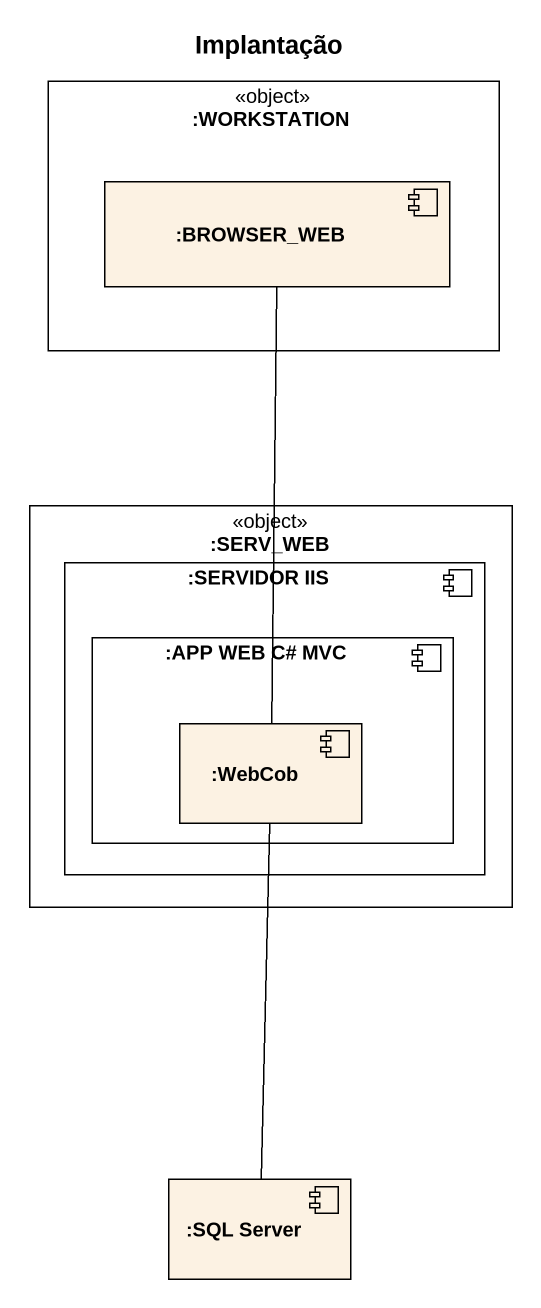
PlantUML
@startuml
title Implantação
rectangle ":WORKSTATION" as WORKSTATION <<object>> {
  component ":BROWSER_WEB" as BROWSER_WEB
}
rectangle ":SERV_WEB" as SERV_WEB <<object>> {
  component ":SERVIDOR IIS" as SERVIDOR_IIS {
    component ":APP WEB C# MVC" as APP_WEB_C_MVC {
      component ":WebCob" as WebCob
    }
  }
}
component ":SQL Server" as SQL_Server
BROWSER_WEB -- WebCob
SQL_Server -up- WebCob
@enduml
